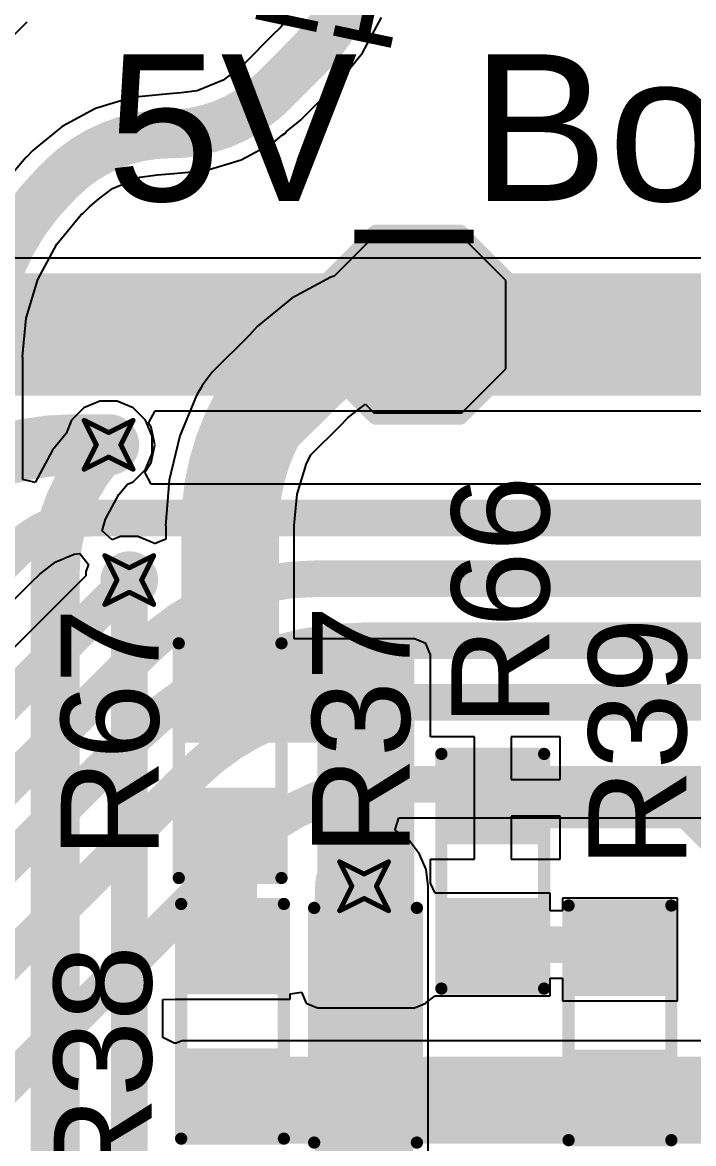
# Model space of a CAD drawing. Header units: millimetres. Extents: x -2 to 282, y -53 to 22.
# Drawn here: x 29.23 to 36.19, y -10.06 to 1.59 of the extents above; entities that cross this region are included whole.
import ezdxf

# ---------------------------------------------------------------- set-up
doc = ezdxf.new("R2010")
doc.units = ezdxf.units.MM
for name, color, linetype in [('BottomLayer', 5, 'Continuous'), ('DrillDrawing', 1, 'Continuous'), ('Mechanical1', 6, 'Continuous'), ('Mechanical2', 216, 'Continuous'), ('TopLayer', 1, 'Continuous'), ('TopOverlay', 2, 'Continuous'), ('TopPaste', 8, 'Continuous'), ('TopSolder', 216, 'Continuous'), ('ViaHoleLayer', 16, 'Continuous')]:
    doc.layers.add(name, color=color, linetype=linetype)
doc.styles.add('Arial', font='', dxfattribs={"height": 0.2})
doc.styles.get('Arial').set_extended_font_data('Arial')

# ---------------------------------------------------------------- blocks, each defined once
blk = doc.blocks.new('R___0603_3')
at = {"layer": 'TopLayer'}
for points in [[(-0.381, 0.4445), (-0.381, -0.4445), (-1.143, -0.4445), (-1.143, 0.4445)], [(1.143, 0.4445), (1.143, -0.4445), (0.381, -0.4445), (0.381, 0.4445)]]:
    blk.add_hatch(color=1, dxfattribs=at).paths.add_polyline_path(points)
at = {"layer": 'TopPaste'}
for points in [[(-0.381, 0.4445), (-0.381, -0.4445), (-1.143, -0.4445), (-1.143, 0.4445)], [(1.143, 0.4445), (1.143, -0.4445), (0.381, -0.4445), (0.381, 0.4445)]]:
    blk.add_hatch(color=8, dxfattribs=at).paths.add_polyline_path(points)
at = {"layer": 'TopSolder'}
for points in [[(-0.2794, 0.5461), (-0.2794, -0.5461), (-1.2446, -0.5461), (-1.2446, 0.5461)], [(1.2446, 0.5461), (1.2446, -0.5461), (0.2794, -0.5461), (0.2794, 0.5461)]]:
    blk.add_hatch(color=216, dxfattribs=at).paths.add_polyline_path(points)
at = {"layer": 'TopOverlay', "const_width": 0.127}
for points in [[(-1.2192, 0.5334), (-1.2192, -0.5334)], [(-1.2192, 0.5334), (1.2192, 0.5334)], [(1.2192, 0.5334), (1.2192, -0.5334)], [(-1.2192, -0.5334), (1.2192, -0.5334)]]:
    blk.add_lwpolyline(points, dxfattribs=at)
at = {"layer": 'TopOverlay', "const_width": 0.0635}
for points in [[(-1.25095, 0.5334, 1), (-1.18745, 0.5334, 1)], [(-1.25095, 0.5334, 1), (-1.18745, 0.5334, 1)], [(1.18745, 0.5334, 1), (1.25095, 0.5334, 1)], [(1.18745, 0.5334, 1), (1.25095, 0.5334, 1)], [(-1.25095, -0.5334, 1), (-1.18745, -0.5334, 1)], [(-1.25095, -0.5334, 1), (-1.18745, -0.5334, 1)], [(1.18745, -0.5334, 1), (1.25095, -0.5334, 1)], [(1.18745, -0.5334, 1), (1.25095, -0.5334, 1)]]:
    blk.add_lwpolyline(points, format="xyb", close=True, dxfattribs=at)
blk = doc.blocks.new('R___0603_4')
at = {"layer": 'TopLayer'}
for points in [[(-0.381, 0.4445), (-0.381, -0.4445), (-1.143, -0.4445), (-1.143, 0.4445)], [(1.143, 0.4445), (1.143, -0.4445), (0.381, -0.4445), (0.381, 0.4445)]]:
    blk.add_hatch(color=1, dxfattribs=at).paths.add_polyline_path(points)
at = {"layer": 'TopPaste'}
for points in [[(-0.381, 0.4445), (-0.381, -0.4445), (-1.143, -0.4445), (-1.143, 0.4445)], [(1.143, 0.4445), (1.143, -0.4445), (0.381, -0.4445), (0.381, 0.4445)]]:
    blk.add_hatch(color=8, dxfattribs=at).paths.add_polyline_path(points)
at = {"layer": 'TopSolder'}
for points in [[(-0.2794, 0.5461), (-0.2794, -0.5461), (-1.2446, -0.5461), (-1.2446, 0.5461)], [(1.2446, 0.5461), (1.2446, -0.5461), (0.2794, -0.5461), (0.2794, 0.5461)]]:
    blk.add_hatch(color=216, dxfattribs=at).paths.add_polyline_path(points)
at = {"layer": 'TopOverlay', "const_width": 0.127}
for points in [[(-1.2192, 0.5334), (1.2192, 0.5334)], [(-1.2192, 0.5334), (-1.2192, -0.5334)], [(1.2192, 0.5334), (1.2192, -0.5334)], [(-1.2192, -0.5334), (1.2192, -0.5334)]]:
    blk.add_lwpolyline(points, dxfattribs=at)
at = {"layer": 'TopOverlay', "const_width": 0.0635}
for points in [[(-1.25095, 0.5334, 1), (-1.18745, 0.5334, 1)], [(-1.25095, 0.5334, 1), (-1.18745, 0.5334, 1)], [(1.18745, 0.5334, 1), (1.25095, 0.5334, 1)], [(1.18745, 0.5334, 1), (1.25095, 0.5334, 1)], [(-1.25095, -0.5334, 1), (-1.18745, -0.5334, 1)], [(-1.25095, -0.5334, 1), (-1.18745, -0.5334, 1)], [(1.18745, -0.5334, 1), (1.25095, -0.5334, 1)], [(1.18745, -0.5334, 1), (1.25095, -0.5334, 1)]]:
    blk.add_lwpolyline(points, format="xyb", close=True, dxfattribs=at)
blk = doc.blocks.new('R___0603_5')
at = {"layer": 'TopLayer'}
for points in [[(-0.381, 0.4445), (-0.381, -0.4445), (-1.143, -0.4445), (-1.143, 0.4445)], [(1.143, 0.4445), (1.143, -0.4445), (0.381, -0.4445), (0.381, 0.4445)]]:
    blk.add_hatch(color=1, dxfattribs=at).paths.add_polyline_path(points)
at = {"layer": 'TopPaste'}
for points in [[(-0.381, 0.4445), (-0.381, -0.4445), (-1.143, -0.4445), (-1.143, 0.4445)], [(1.143, 0.4445), (1.143, -0.4445), (0.381, -0.4445), (0.381, 0.4445)]]:
    blk.add_hatch(color=8, dxfattribs=at).paths.add_polyline_path(points)
at = {"layer": 'TopSolder'}
for points in [[(-0.2794, 0.5461), (-0.2794, -0.5461), (-1.2446, -0.5461), (-1.2446, 0.5461)], [(1.2446, 0.5461), (1.2446, -0.5461), (0.2794, -0.5461), (0.2794, 0.5461)]]:
    blk.add_hatch(color=216, dxfattribs=at).paths.add_polyline_path(points)
at = {"layer": 'TopOverlay', "const_width": 0.127}
for points in [[(-1.2192, 0.5334), (1.2192, 0.5334)], [(-1.2192, 0.5334), (-1.2192, -0.5334)], [(1.2192, 0.5334), (1.2192, -0.5334)], [(-1.2192, -0.5334), (1.2192, -0.5334)]]:
    blk.add_lwpolyline(points, dxfattribs=at)
at = {"layer": 'TopOverlay', "const_width": 0.0635}
for points in [[(-1.25095, 0.5334, 1), (-1.18745, 0.5334, 1)], [(-1.25095, 0.5334, 1), (-1.18745, 0.5334, 1)], [(1.18745, 0.5334, 1), (1.25095, 0.5334, 1)], [(1.18745, 0.5334, 1), (1.25095, 0.5334, 1)], [(-1.25095, -0.5334, 1), (-1.18745, -0.5334, 1)], [(-1.25095, -0.5334, 1), (-1.18745, -0.5334, 1)], [(1.18745, -0.5334, 1), (1.25095, -0.5334, 1)], [(1.18745, -0.5334, 1), (1.25095, -0.5334, 1)]]:
    blk.add_lwpolyline(points, format="xyb", close=True, dxfattribs=at)
blk = doc.blocks.new('T__________47')
at = {"layer": 'TopLayer'}
blk.add_hatch(color=1, dxfattribs=at).paths.add_polyline_path([(0.381, 0.762), (-0.381, 0.762), (-0.762, 0.381), (-0.762, -0.381), (-0.381, -0.762), (0.381, -0.762), (0.762, -0.381), (0.762, 0.381)])
at = {"layer": 'TopPaste'}
blk.add_hatch(color=8, dxfattribs=at).paths.add_polyline_path([(0.381, 0.762), (-0.381, 0.762), (-0.762, 0.381), (-0.762, -0.381), (-0.381, -0.762), (0.381, -0.762), (0.762, -0.381), (0.762, 0.381)])
at = {"layer": 'TopSolder'}
blk.add_hatch(color=216, dxfattribs=at).paths.add_polyline_path([(0.432, 0.864), (-0.432, 0.864), (-0.864, 0.432), (-0.864, -0.432), (-0.432, -0.864), (0.432, -0.864), (0.864, -0.432), (0.864, 0.432)])
at = {"layer": 'TopOverlay', "const_width": 0.2}
for points in [[(-0.94, 0.432), (-0.432, 0.94)], [(0.432, 0.94), (-0.432, 0.94)], [(0.432, 0.94), (-0.432, 0.94)], [(0.94, 0.432), (0.432, 0.94)], [(-0.94, -0.432), (-0.94, 0.432)], [(0.94, -0.432), (0.94, 0.432)], [(-0.432, -0.94), (-0.94, -0.432)], [(0.432, -0.94), (0.94, -0.432)], [(0.432, -0.94), (-0.432, -0.94)], [(0.432, -0.94), (-0.432, -0.94)]]:
    blk.add_lwpolyline(points, dxfattribs=at)
at = {"layer": 'TopOverlay', "const_width": 0.1}
for points in [[(-0.482, 0.94, 1), (-0.382, 0.94, 1)], [(-0.482, 0.94, 1), (-0.382, 0.94, 1)], [(-0.482, 0.94, 1), (-0.382, 0.94, 1)], [(0.382, 0.94, 1), (0.482, 0.94, 1)], [(0.382, 0.94, 1), (0.482, 0.94, 1)], [(0.382, 0.94, 1), (0.482, 0.94, 1)], [(-0.99, 0.432, 1), (-0.89, 0.432, 1)], [(-0.99, 0.432, 1), (-0.89, 0.432, 1)], [(0.89, 0.432, 1), (0.99, 0.432, 1)], [(0.89, 0.432, 1), (0.99, 0.432, 1)], [(-0.99, -0.432, 1), (-0.89, -0.432, 1)], [(-0.99, -0.432, 1), (-0.89, -0.432, 1)], [(0.89, -0.432, 1), (0.99, -0.432, 1)], [(0.89, -0.432, 1), (0.99, -0.432, 1)], [(-0.482, -0.94, 1), (-0.382, -0.94, 1)], [(-0.482, -0.94, 1), (-0.382, -0.94, 1)], [(-0.482, -0.94, 1), (-0.382, -0.94, 1)], [(0.382, -0.94, 1), (0.482, -0.94, 1)], [(0.382, -0.94, 1), (0.482, -0.94, 1)], [(0.382, -0.94, 1), (0.482, -0.94, 1)]]:
    blk.add_lwpolyline(points, format="xyb", close=True, dxfattribs=at)
blk = doc.blocks.new('R___0603_50')
at = {"layer": 'TopLayer'}
for points in [[(-0.381, 0.4445), (-0.381, -0.4445), (-1.143, -0.4445), (-1.143, 0.4445)], [(1.143, 0.4445), (1.143, -0.4445), (0.381, -0.4445), (0.381, 0.4445)]]:
    blk.add_hatch(color=1, dxfattribs=at).paths.add_polyline_path(points)
at = {"layer": 'TopPaste'}
for points in [[(-0.381, 0.4445), (-0.381, -0.4445), (-1.143, -0.4445), (-1.143, 0.4445)], [(1.143, 0.4445), (1.143, -0.4445), (0.381, -0.4445), (0.381, 0.4445)]]:
    blk.add_hatch(color=8, dxfattribs=at).paths.add_polyline_path(points)
at = {"layer": 'TopSolder'}
for points in [[(-0.2794, 0.5461), (-0.2794, -0.5461), (-1.2446, -0.5461), (-1.2446, 0.5461)], [(1.2446, 0.5461), (1.2446, -0.5461), (0.2794, -0.5461), (0.2794, 0.5461)]]:
    blk.add_hatch(color=216, dxfattribs=at).paths.add_polyline_path(points)
at = {"layer": 'TopOverlay', "const_width": 0.127}
for points in [[(-1.2192, 0.5334), (1.2192, 0.5334)], [(-1.2192, 0.5334), (-1.2192, -0.5334)], [(1.2192, 0.5334), (1.2192, -0.5334)], [(-1.2192, -0.5334), (1.2192, -0.5334)]]:
    blk.add_lwpolyline(points, dxfattribs=at)
at = {"layer": 'TopOverlay', "const_width": 0.0635}
for points in [[(-1.25095, 0.5334, 1), (-1.18745, 0.5334, 1)], [(-1.25095, 0.5334, 1), (-1.18745, 0.5334, 1)], [(1.18745, 0.5334, 1), (1.25095, 0.5334, 1)], [(1.18745, 0.5334, 1), (1.25095, 0.5334, 1)], [(-1.25095, -0.5334, 1), (-1.18745, -0.5334, 1)], [(-1.25095, -0.5334, 1), (-1.18745, -0.5334, 1)], [(1.18745, -0.5334, 1), (1.25095, -0.5334, 1)], [(1.18745, -0.5334, 1), (1.25095, -0.5334, 1)]]:
    blk.add_lwpolyline(points, format="xyb", close=True, dxfattribs=at)
blk = doc.blocks.new('R___0603_51')
at = {"layer": 'TopLayer'}
for points in [[(-0.381, 0.4445), (-0.381, -0.4445), (-1.143, -0.4445), (-1.143, 0.4445)], [(1.143, 0.4445), (1.143, -0.4445), (0.381, -0.4445), (0.381, 0.4445)]]:
    blk.add_hatch(color=1, dxfattribs=at).paths.add_polyline_path(points)
at = {"layer": 'TopPaste'}
for points in [[(-0.381, 0.4445), (-0.381, -0.4445), (-1.143, -0.4445), (-1.143, 0.4445)], [(1.143, 0.4445), (1.143, -0.4445), (0.381, -0.4445), (0.381, 0.4445)]]:
    blk.add_hatch(color=8, dxfattribs=at).paths.add_polyline_path(points)
at = {"layer": 'TopSolder'}
for points in [[(-0.2794, 0.5461), (-0.2794, -0.5461), (-1.2446, -0.5461), (-1.2446, 0.5461)], [(1.2446, 0.5461), (1.2446, -0.5461), (0.2794, -0.5461), (0.2794, 0.5461)]]:
    blk.add_hatch(color=216, dxfattribs=at).paths.add_polyline_path(points)
at = {"layer": 'TopOverlay', "const_width": 0.127}
for points in [[(-1.2192, 0.5334), (-1.2192, -0.5334)], [(-1.2192, 0.5334), (1.2192, 0.5334)], [(1.2192, 0.5334), (1.2192, -0.5334)], [(-1.2192, -0.5334), (1.2192, -0.5334)]]:
    blk.add_lwpolyline(points, dxfattribs=at)
at = {"layer": 'TopOverlay', "const_width": 0.0635}
for points in [[(-1.25095, 0.5334, 1), (-1.18745, 0.5334, 1)], [(-1.25095, 0.5334, 1), (-1.18745, 0.5334, 1)], [(1.18745, 0.5334, 1), (1.25095, 0.5334, 1)], [(1.18745, 0.5334, 1), (1.25095, 0.5334, 1)], [(-1.25095, -0.5334, 1), (-1.18745, -0.5334, 1)], [(-1.25095, -0.5334, 1), (-1.18745, -0.5334, 1)], [(1.18745, -0.5334, 1), (1.25095, -0.5334, 1)], [(1.18745, -0.5334, 1), (1.25095, -0.5334, 1)]]:
    blk.add_lwpolyline(points, format="xyb", close=True, dxfattribs=at)

msp = doc.modelspace()

# ---------------------------------------------------------------- hatches: boundary and pattern name
at = {"layer": 'BottomLayer'}
h = msp.add_hatch(color=5, dxfattribs=at)
edge = h.paths.add_edge_path()
edge.add_arc((30.12, -2.799), 0.3, 0, 360)
h = msp.add_hatch(color=5, dxfattribs=at)
edge = h.paths.add_edge_path()
edge.add_arc((30.335, -4.204), 0.3, 0, 360)
h = msp.add_hatch(color=5, dxfattribs=at)
edge = h.paths.add_edge_path()
edge.add_arc((32.773, -7.386), 0.3, 0, 360)
at = {"layer": 'TopLayer'}
h = msp.add_hatch(color=1, dxfattribs=at)
edge = h.paths.add_edge_path()
edge.add_arc((30.12, -2.799), 0.3, 0, 360)
h = msp.add_hatch(color=1, dxfattribs=at)
edge = h.paths.add_edge_path()
edge.add_arc((30.335, -4.204), 0.3, 0, 360)
for points in [[(30.848, -5.894), (33.296, -5.894), (33.296, -4.98), (30.848, -4.98)], [(32.289, -8.485), (33.296, -8.485), (33.296, -5.027), (32.289, -5.027)], [(37.421, -9.157), (30.884, -9.157), (30.884, -10.06), (37.421, -10.06)]]:
    msp.add_hatch(color=1, dxfattribs=at).paths.add_polyline_path(points)
h = msp.add_hatch(color=1, dxfattribs=at)
edge = h.paths.add_edge_path()
edge.add_arc((32.773, -7.386), 0.3, 0, 360)
at = {"layer": 'ViaHoleLayer'}
h = msp.add_hatch(color=16, dxfattribs=at)
edge = h.paths.add_edge_path()
edge.add_arc((30.12, -2.799), 0.15, 0, 360)
h = msp.add_hatch(color=16, dxfattribs=at)
edge = h.paths.add_edge_path()
edge.add_arc((30.335, -4.204), 0.15, 0, 360)
h = msp.add_hatch(color=16, dxfattribs=at)
edge = h.paths.add_edge_path()
edge.add_arc((32.773, -7.386), 0.15, 0, 360)

# ---------------------------------------------------------------- linework, layer by layer
at = {"layer": 'BottomLayer'}
for p, q in [((29.146, 1.469), (29.274, 1.597)), ((41.051, -0.858), (27.933, -0.858)), ((30.534, -2.573), (30.602, -2.446)), ((30.602, -2.446), (40.722, -2.446)), ((30.563, -2.616), (30.534, -2.573)), ((30.599, -2.799), (30.563, -2.616)), ((30.563, -2.983), (30.599, -2.799)), ((30.496, -3.082), (30.563, -2.983)), ((30.563, -3.209), (30.496, -3.082)), ((39.79, -3.209), (30.563, -3.209)), ((29.571, -4.015), (29.763, -3.935)), ((29.763, -3.935), (29.822, -3.927)), ((29.822, -3.927), (29.911, -4.044)), ((29.406, -4.142), (29.502, -4.067)), ((29.502, -4.067), (29.571, -4.015)), ((29.911, -4.044), (29.882, -4.114)), ((29.882, -4.162), (20.979, -13.064)), ((29.317, -4.231), (29.406, -4.142)), ((29.882, -4.114), (29.882, -4.162)), ((21.166, -12.382), (29.317, -4.231)), ((33.095, -6.796), (33.133, -6.675)), ((33.133, -6.675), (36.745, -6.675)), ((33.094, -6.804), (33.095, -6.796)), ((33.106, -6.809), (33.094, -6.804)), ((33.244, -6.915), (33.106, -6.809)), ((33.35, -7.053), (33.244, -6.915)), ((33.416, -7.213), (33.35, -7.053)), ((33.439, -7.386), (33.416, -7.213)), ((33.439, -13.325), (33.439, -7.386))]:
    msp.add_line(p, q, dxfattribs=at)
for points, const_width in [([(27.932, -1.652), (38.818, -1.652)], 1.27), ([(29.749, -2.799), (29.749, -2.799)], 0.635), ([(29.749, -2.799), (30.12, -2.799)], 0.635), ([(29.97, -3.559), (39.79, -3.559)], 0.381), ([(20.919, -12.135), (29.159, -3.895)], 0.381), ([(21.227, -13.311), (30.335, -4.204)], 0.381), ([(32.278, -4.19), (37.6, -4.19)], 0.381), ([(32.818, -4.833), (36.839, -4.833)], 0.381), ([(20.092, -15.324), (30.482, -4.934)], 0.381), ([(32.788, -5.475), (37.657, -5.475)], 0.381), ([(19.888, -16.334), (30.38, -5.842)], 0.381), ([(30.408, -6.803), (30.992, -6.219)], 0.381), ([(33.133, -6.326), (36.745, -6.326)], 0.381), ([(30.302, -6.909), (30.408, -6.803)], 0.381), ([(30.408, -6.837), (30.408, -6.803)], 0.381), ([(19.821, -17.425), (30.408, -6.837)], 0.381), ([(21.091, -17.424), (31.523, -6.993)], 0.381), ([(32.773, -13.325), (32.773, -7.386)], 1.016)]:
    msp.add_lwpolyline(points, dxfattribs=dict(at, const_width=const_width))
for points, const_width in [([(27.953, -3.543, -0.198912), (29.749, -2.799)], 0.635), ([(29.159, -3.895, -0.198912), (29.97, -3.559)], 0.381), ([(30.482, -4.934, -0.198912), (32.278, -4.19)], 0.381), ([(30.38, -5.842, -0.198912), (32.818, -4.833)], 0.381), ([(31.006, -6.205, -0.196871), (32.788, -5.475)], 0.381), ([(30.992, -6.219, -0.001965), (31.006, -6.205)], 0.381), ([(31.523, -6.993, -0.198912), (33.133, -6.326)], 0.381)]:
    msp.add_lwpolyline(points, format="xyb", dxfattribs=dict(at, const_width=const_width))
for points, const_width in [([(29.59, -2.799, 1), (29.908, -2.799, 1)], 0.318), ([(29.59, -2.799, 1), (29.908, -2.799, 1)], 0.318), ([(29.59, -2.799, 1), (29.908, -2.799, 1)], 0.318), ([(29.59, -2.799, 1), (29.908, -2.799, 1)], 0.318), ([(29.961, -2.799, 1), (30.279, -2.799, 1)], 0.318), ([(29.874, -3.559, 1), (30.065, -3.559, 1)], 0.191), ([(29.874, -3.559, 1), (30.065, -3.559, 1)], 0.191), ([(29.064, -3.895, 1), (29.254, -3.895, 1)], 0.191), ([(29.064, -3.895, 1), (29.254, -3.895, 1)], 0.191), ([(30.239, -4.204, 1), (30.43, -4.204, 1)], 0.191), ([(32.183, -4.19, 1), (32.374, -4.19, 1)], 0.191), ([(32.183, -4.19, 1), (32.374, -4.19, 1)], 0.191), ([(32.723, -4.833, 1), (32.913, -4.833, 1)], 0.191), ([(32.723, -4.833, 1), (32.913, -4.833, 1)], 0.191), ([(30.387, -4.934, 1), (30.577, -4.934, 1)], 0.191), ([(30.387, -4.934, 1), (30.577, -4.934, 1)], 0.191), ([(32.692, -5.475, 1), (32.883, -5.475, 1)], 0.191), ([(32.692, -5.475, 1), (32.883, -5.475, 1)], 0.191), ([(30.285, -5.842, 1), (30.475, -5.842, 1)], 0.191), ([(30.285, -5.842, 1), (30.475, -5.842, 1)], 0.191), ([(30.896, -6.219, 1), (31.087, -6.219, 1)], 0.191), ([(30.896, -6.219, 1), (31.087, -6.219, 1)], 0.191), ([(30.91, -6.205, 1), (31.101, -6.205, 1)], 0.191), ([(30.91, -6.205, 1), (31.101, -6.205, 1)], 0.191), ([(33.038, -6.326, 1), (33.228, -6.326, 1)], 0.191), ([(33.038, -6.326, 1), (33.228, -6.326, 1)], 0.191), ([(30.313, -6.803, 1), (30.503, -6.803, 1)], 0.191), ([(30.313, -6.803, 1), (30.503, -6.803, 1)], 0.191), ([(30.313, -6.803, 1), (30.503, -6.803, 1)], 0.191), ([(30.207, -6.909, 1), (30.397, -6.909, 1)], 0.191), ([(30.313, -6.837, 1), (30.503, -6.837, 1)], 0.191), ([(30.313, -6.837, 1), (30.503, -6.837, 1)], 0.191), ([(31.427, -6.993, 1), (31.618, -6.993, 1)], 0.191), ([(31.427, -6.993, 1), (31.618, -6.993, 1)], 0.191), ([(32.519, -7.386, 1), (33.027, -7.386, 1)], 0.508)]:
    msp.add_lwpolyline(points, format="xyb", close=True, dxfattribs=dict(at, const_width=const_width))
at = {"layer": 'DrillDrawing', "const_width": 0.0508}
for points in [[(29.866, -2.545), (30.12, -2.672)], [(29.866, -2.545), (29.993, -2.799)], [(30.12, -2.672), (30.374, -2.545)], [(30.247, -2.799), (30.374, -2.545)], [(29.866, -3.053), (29.993, -2.799)], [(30.247, -2.799), (30.374, -3.053)], [(29.866, -3.053), (30.12, -2.926)], [(30.12, -2.926), (30.374, -3.053)], [(30.081, -3.95), (30.335, -4.077)], [(30.081, -3.95), (30.208, -4.204)], [(30.335, -4.077), (30.589, -3.95)], [(30.462, -4.204), (30.589, -3.95)], [(30.081, -4.458), (30.208, -4.204)], [(30.462, -4.204), (30.589, -4.458)], [(30.081, -4.458), (30.335, -4.331)], [(30.335, -4.331), (30.589, -4.458)], [(32.519, -7.132), (32.773, -7.259)], [(32.519, -7.132), (32.646, -7.386)], [(32.773, -7.259), (33.027, -7.132)], [(32.9, -7.386), (33.027, -7.132)], [(32.519, -7.64), (32.646, -7.386)], [(32.9, -7.386), (33.027, -7.64)], [(32.519, -7.64), (32.773, -7.513)], [(32.773, -7.513), (33.027, -7.64)]]:
    msp.add_lwpolyline(points, dxfattribs=at)
at = {"layer": 'DrillDrawing', "const_width": 0.0254}
for points in [[(29.853, -2.545, 1), (29.879, -2.545, 1)], [(29.853, -2.545, 1), (29.879, -2.545, 1)], [(30.361, -2.545, 1), (30.387, -2.545, 1)], [(30.361, -2.545, 1), (30.387, -2.545, 1)], [(30.107, -2.672, 1), (30.133, -2.672, 1)], [(30.107, -2.672, 1), (30.133, -2.672, 1)], [(29.98, -2.799, 1), (30.006, -2.799, 1)], [(29.98, -2.799, 1), (30.006, -2.799, 1)], [(30.234, -2.799, 1), (30.26, -2.799, 1)], [(30.234, -2.799, 1), (30.26, -2.799, 1)], [(30.107, -2.926, 1), (30.133, -2.926, 1)], [(30.107, -2.926, 1), (30.133, -2.926, 1)], [(29.853, -3.053, 1), (29.879, -3.053, 1)], [(29.853, -3.053, 1), (29.879, -3.053, 1)], [(30.361, -3.053, 1), (30.387, -3.053, 1)], [(30.361, -3.053, 1), (30.387, -3.053, 1)], [(30.068, -3.95, 1), (30.093, -3.95, 1)], [(30.068, -3.95, 1), (30.093, -3.95, 1)], [(30.576, -3.95, 1), (30.601, -3.95, 1)], [(30.576, -3.95, 1), (30.601, -3.95, 1)], [(30.322, -4.077, 1), (30.347, -4.077, 1)], [(30.322, -4.077, 1), (30.347, -4.077, 1)], [(30.195, -4.204, 1), (30.22, -4.204, 1)], [(30.195, -4.204, 1), (30.22, -4.204, 1)], [(30.449, -4.204, 1), (30.474, -4.204, 1)], [(30.449, -4.204, 1), (30.474, -4.204, 1)], [(30.322, -4.331, 1), (30.347, -4.331, 1)], [(30.322, -4.331, 1), (30.347, -4.331, 1)], [(30.068, -4.458, 1), (30.093, -4.458, 1)], [(30.068, -4.458, 1), (30.093, -4.458, 1)], [(30.576, -4.458, 1), (30.601, -4.458, 1)], [(30.576, -4.458, 1), (30.601, -4.458, 1)], [(32.506, -7.132, 1), (32.532, -7.132, 1)], [(32.506, -7.132, 1), (32.532, -7.132, 1)], [(33.014, -7.132, 1), (33.04, -7.132, 1)], [(33.014, -7.132, 1), (33.04, -7.132, 1)], [(32.76, -7.259, 1), (32.786, -7.259, 1)], [(32.76, -7.259, 1), (32.786, -7.259, 1)], [(32.633, -7.386, 1), (32.659, -7.386, 1)], [(32.633, -7.386, 1), (32.659, -7.386, 1)], [(32.887, -7.386, 1), (32.913, -7.386, 1)], [(32.887, -7.386, 1), (32.913, -7.386, 1)], [(32.76, -7.513, 1), (32.786, -7.513, 1)], [(32.76, -7.513, 1), (32.786, -7.513, 1)], [(32.506, -7.64, 1), (32.532, -7.64, 1)], [(32.506, -7.64, 1), (32.532, -7.64, 1)], [(33.014, -7.64, 1), (33.04, -7.64, 1)], [(33.014, -7.64, 1), (33.04, -7.64, 1)]]:
    msp.add_lwpolyline(points, format="xyb", close=True, dxfattribs=at)
at = {"layer": 'Mechanical1', "const_width": 0.0127}
msp.add_lwpolyline([(0, 0, -3.218852), (-0.279, -38.414)], format="xyb", dxfattribs=at)
at = {"layer": 'Mechanical2', "const_width": 0.254}
msp.add_lwpolyline([(50.766, 5.478, -1.122171), (-0.294, -38.437)], format="xyb", dxfattribs=at)
at = {"layer": 'TopLayer'}
for p, q in [((31.985, 1.632), (31.904, 1.538)), ((32.757, 1.273), (32.954, 1.641)), ((29.146, 1.469), (29.274, 1.597)), ((31.904, 1.538), (31.816, 1.45)), ((31.816, 1.45), (31.538, 1.171)), ((31.538, 1.171), (31.53, 1.159)), ((32.492, 0.95), (32.757, 1.273)), ((31.53, 1.159), (31.31, 0.99)), ((31.31, 0.99), (31.041, 0.879)), ((32.124, 0.585), (32.49, 0.952)), ((32.49, 0.952), (32.49, 0.952)), ((32.49, 0.952), (32.492, 0.95)), ((30.751, 0.847), (30.36, 0.809)), ((30.874, 0.857), (30.751, 0.847)), ((31.041, 0.879), (30.874, 0.857)), ((30.36, 0.809), (29.984, 0.695)), ((29.984, 0.695), (29.637, 0.509)), ((31.969, 0.456), (32.125, 0.584)), ((32.125, 0.584), (32.124, 0.585)), ((29.637, 0.509), (29.356, 0.279)), ((31.831, 0.343), (31.922, 0.418)), ((31.922, 0.418), (31.96, 0.443)), ((31.96, 0.443), (31.969, 0.456)), ((29.333, 0.26), (29.266, 0.191)), ((29.356, 0.279), (29.333, 0.26)), ((29.333, 0.26), (29.333, 0.26)), ((31.495, 0.163), (31.831, 0.343)), ((29.246, 0.169), (28.964, -0.162)), ((29.265, 0.191), (29.246, 0.169)), ((29.266, 0.191), (29.265, 0.191)), ((31.13, 0.053), (31.495, 0.163)), ((30.446, -0.018), (30.628, 0.006)), ((30.628, 0.006), (30.751, 0.015)), ((30.751, 0.015), (30.874, 0.028)), ((30.874, 0.028), (31.13, 0.053)), ((30.161, -0.136), (30.446, -0.018)), ((30.015, -0.248), (30.161, -0.136)), ((29.852, -0.396), (29.921, -0.327)), ((29.921, -0.327), (30.015, -0.248)), ((29.583, -0.715), (29.836, -0.406)), ((29.836, -0.406), (29.852, -0.396)), ((32.875, -0.636), (32.463, -1.048)), ((33.789, -0.636), (32.875, -0.636)), ((34.246, -1.093), (33.789, -0.636)), ((29.386, -1.083), (29.583, -0.715)), ((32.463, -1.048), (32.429, -1.058)), ((29.265, -1.483), (29.386, -1.083)), ((32.429, -1.058), (32.021, -1.276)), ((34.246, -2.008), (34.246, -1.093)), ((32.021, -1.276), (31.663, -1.57)), ((29.226, -1.88), (29.265, -1.483)), ((31.663, -1.57), (31.578, -1.664)), ((31.663, -1.57), (31.663, -1.57)), ((31.578, -1.664), (31.196, -2.045)), ((29.23, -1.899), (29.226, -1.88)), ((29.23, -3.16), (29.23, -1.899)), ((31.196, -2.045), (31.091, -2.183)), ((33.789, -2.465), (34.246, -2.008)), ((31.083, -2.199), (31.043, -2.265)), ((31.091, -2.183), (31.083, -2.199)), ((31.024, -2.311), (30.86, -2.705)), ((31.043, -2.265), (31.024, -2.311)), ((29.864, -2.416), (29.736, -2.543)), ((30.03, -2.347), (29.864, -2.416)), ((30.21, -2.347), (30.03, -2.347)), ((30.376, -2.416), (30.21, -2.347)), ((30.503, -2.543), (30.376, -2.416)), ((32.609, -2.516), (32.705, -2.44)), ((32.705, -2.44), (32.787, -2.377)), ((32.787, -2.377), (32.875, -2.465)), ((29.736, -2.543), (29.679, -2.682)), ((30.572, -2.709), (30.503, -2.543)), ((32.521, -2.604), (32.609, -2.516)), ((32.875, -2.465), (33.789, -2.465)), ((32.225, -2.9), (32.521, -2.604)), ((29.679, -2.682), (29.537, -2.855)), ((30.572, -2.889), (30.572, -2.709)), ((30.86, -2.705), (30.749, -3.168)), ((29.537, -2.855), (29.357, -3.192)), ((30.503, -3.056), (30.572, -2.889)), ((32.176, -2.992), (32.225, -2.9)), ((32.079, -3.311), (32.176, -2.992)), ((30.376, -3.183), (30.503, -3.056)), ((29.357, -3.192), (29.23, -3.16)), ((30.227, -3.316), (30.315, -3.208)), ((30.315, -3.208), (30.376, -3.183)), ((30.749, -3.168), (30.712, -3.642)), ((30.089, -3.572), (30.227, -3.316)), ((32.047, -3.637), (32.079, -3.311)), ((30.053, -3.693), (30.089, -3.572)), ((30.157, -3.787), (30.053, -3.693)), ((30.712, -3.642), (30.716, -3.642)), ((30.716, -3.642), (30.716, -3.779)), ((32.048, -3.642), (32.047, -3.637)), ((32.048, -4.815), (32.048, -3.642)), ((30.245, -3.751), (30.157, -3.787)), ((30.424, -3.751), (30.245, -3.751)), ((30.591, -3.82), (30.424, -3.751)), ((30.598, -3.828), (30.591, -3.82)), ((30.716, -3.779), (30.598, -3.828)), ((33.296, -4.815), (32.048, -4.815)), ((33.413, -4.863), (33.296, -4.815)), ((33.461, -4.98), (33.413, -4.863)), ((33.461, -5.833), (33.461, -4.98)), ((33.919, -5.833), (33.461, -5.833)), ((33.919, -6.468), (33.919, -5.833)), ((34.808, -5.833), (34.3, -5.833)), ((34.3, -5.833), (34.3, -6.277)), ((34.808, -6.277), (34.808, -5.833)), ((34.3, -6.277), (34.808, -6.277)), ((33.919, -7.103), (33.919, -6.468)), ((34.808, -6.658), (34.3, -6.658)), ((34.3, -6.658), (34.3, -7.103)), ((34.808, -7.103), (34.808, -6.658)), ((33.461, -7.353), (33.461, -7.103)), ((33.461, -7.103), (33.919, -7.103)), ((34.3, -7.103), (34.808, -7.103)), ((33.512, -7.459), (33.461, -7.353)), ((33.588, -7.459), (33.512, -7.459)), ((34.706, -7.459), (33.588, -7.459)), ((34.706, -7.642), (34.706, -7.459)), ((36.027, -7.509), (34.833, -7.509)), ((34.833, -7.509), (34.833, -7.642)), ((36.027, -8.576), (36.027, -7.509)), ((34.833, -7.642), (34.706, -7.642)), ((34.706, -8.525), (34.706, -8.342)), ((34.706, -8.342), (34.833, -8.342)), ((34.833, -8.342), (34.833, -8.576)), ((32.004, -8.502), (32.124, -8.485)), ((32.004, -8.56), (32.004, -8.502)), ((32.124, -8.485), (32.172, -8.601)), ((30.684, -8.562), (30.81, -8.56)), ((30.684, -8.958), (30.684, -8.562)), ((30.81, -8.56), (30.811, -8.56)), ((30.811, -8.56), (32.004, -8.56)), ((32.172, -8.601), (32.289, -8.65)), ((33.296, -8.65), (33.413, -8.601)), ((33.413, -8.601), (33.415, -8.597)), ((33.415, -8.597), (33.512, -8.525)), ((33.512, -8.525), (33.571, -8.525)), ((33.571, -8.525), (34.706, -8.525)), ((34.833, -8.576), (36.027, -8.576)), ((32.289, -8.65), (33.296, -8.65)), ((30.8, -9.017), (30.684, -8.958)), ((30.81, -9.017), (30.8, -9.017)), ((30.811, -9.017), (30.81, -9.017)), ((30.822, -9.017), (30.811, -9.017)), ((30.884, -8.992), (30.822, -9.017)), ((37.421, -8.992), (30.884, -8.992))]:
    msp.add_line(p, q, dxfattribs=at)
for points, const_width in [([(32.699, 2.456, -0.198912), (32.197, 1.245)], 0.508), ([(31.831, 0.878, -0.035489), (31.667, 0.736)], 0.508), ([(31.667, 0.736, -0.160141), (30.764, 0.431)], 0.508), ([(29.628, -0.034, -0.198912), (30.751, 0.431)], 0.508), ([(30.764, 0.431, -0.002083), (30.751, 0.431)], 0.508), ([(28.815, -1.899, -0.198912), (29.559, -0.103)], 0.508), ([(32.138, -2.045, -0.198912), (33.332, -1.551)], 1.016), ([(31.382, -3.642, -0.124816), (31.667, -2.516)], 1.016), ([(29.565, -4.14, -0.198737), (30.119, -2.8)], 0.508), ([(30.119, -2.8, -0.000169), (30.12, -2.799)], 0.508), ([(31.407, -8.027, -0.198912), (31.382, -7.966)], 0.559), ([(35.307, -7.992, -0.198912), (35.43, -8.043)], 0.381), ([(31.264, -8.068, -0.198912), (31.239, -8.007)], 0.381), ([(31.507, -9.592, -0.198912), (31.407, -9.551)], 0.508), ([(32.788, -9.592, -0.198912), (32.85, -9.567)], 0.508), ([(31.264, -9.592, -0.198912), (31.326, -9.567)], 0.381)]:
    msp.add_lwpolyline(points, format="xyb", dxfattribs=dict(at, const_width=const_width))
for points, const_width in [([(31.831, 0.878), (32.197, 1.245)], 0.508), ([(29.559, -0.103), (29.628, -0.034)], 0.508), ([(31.667, -2.516), (32.138, -2.045)], 1.016), ([(31.382, -5.319), (31.382, -3.642)], 1.016), ([(29.565, -10.77), (29.565, -4.14)], 0.508), ([(30.335, -10.659), (30.335, -4.204)], 0.381), ([(33.982, -6.404), (34.046, -6.468)], 0.635), ([(34.046, -6.468), (36.192, -6.468)], 0.635), ([(36.192, -6.468), (36.954, -7.23)], 0.635), ([(31.382, -7.966), (31.382, -6.843)], 0.559), ([(32.773, -8.053), (32.788, -8.068)], 0.635), ([(34.109, -7.992), (35.307, -7.992)], 0.381)]:
    msp.add_lwpolyline(points, dxfattribs=dict(at, const_width=const_width))
for points, const_width in [([(32.07, 1.245, 1), (32.324, 1.245, 1)], 0.254), ([(32.07, 1.245, 1), (32.324, 1.245, 1)], 0.254), ([(31.704, 0.878, 1), (31.958, 0.878, 1)], 0.254), ([(31.704, 0.878, 1), (31.958, 0.878, 1)], 0.254), ([(31.54, 0.736, 1), (31.794, 0.736, 1)], 0.254), ([(31.54, 0.736, 1), (31.794, 0.736, 1)], 0.254), ([(30.624, 0.431, 1), (30.878, 0.431, 1)], 0.254), ([(30.624, 0.431, 1), (30.878, 0.431, 1)], 0.254), ([(30.637, 0.431, 1), (30.891, 0.431, 1)], 0.254), ([(30.637, 0.431, 1), (30.891, 0.431, 1)], 0.254), ([(29.432, -0.103, 1), (29.686, -0.103, 1)], 0.254), ([(29.432, -0.103, 1), (29.686, -0.103, 1)], 0.254), ([(29.501, -0.034, 1), (29.755, -0.034, 1)], 0.254), ([(29.501, -0.034, 1), (29.755, -0.034, 1)], 0.254), ([(33.078, -1.551, 1), (33.586, -1.551, 1)], 0.508), ([(31.884, -2.045, 1), (32.392, -2.045, 1)], 0.508), ([(31.884, -2.045, 1), (32.392, -2.045, 1)], 0.508), ([(31.413, -2.516, 1), (31.921, -2.516, 1)], 0.508), ([(31.413, -2.516, 1), (31.921, -2.516, 1)], 0.508), ([(29.992, -2.8, 1), (30.246, -2.8, 1)], 0.254), ([(29.992, -2.8, 1), (30.246, -2.8, 1)], 0.254), ([(29.993, -2.799, 1), (30.247, -2.799, 1)], 0.254), ([(31.128, -3.642, 1), (31.636, -3.642, 1)], 0.508), ([(31.128, -3.642, 1), (31.636, -3.642, 1)], 0.508), ([(29.438, -4.14, 1), (29.692, -4.14, 1)], 0.254), ([(29.438, -4.14, 1), (29.692, -4.14, 1)], 0.254), ([(30.239, -4.204, 1), (30.43, -4.204, 1)], 0.191), ([(31.128, -5.319, 1), (31.636, -5.319, 1)], 0.508), ([(33.823, -6.404, 1), (34.141, -6.404, 1)], 0.318), ([(33.887, -6.468, 1), (34.204, -6.468, 1)], 0.318), ([(33.887, -6.468, 1), (34.204, -6.468, 1)], 0.318), ([(36.033, -6.468, 1), (36.351, -6.468, 1)], 0.318), ([(36.033, -6.468, 1), (36.351, -6.468, 1)], 0.318), ([(31.242, -6.843, 1), (31.522, -6.843, 1)], 0.279), ([(31.242, -7.966, 1), (31.522, -7.966, 1)], 0.279), ([(31.242, -7.966, 1), (31.522, -7.966, 1)], 0.279), ([(31.268, -8.027, 1), (31.547, -8.027, 1)], 0.279), ([(32.614, -8.053, 1), (32.932, -8.053, 1)], 0.318), ([(32.63, -8.068, 1), (32.947, -8.068, 1)], 0.318), ([(34.014, -7.992, 1), (34.204, -7.992, 1)], 0.191), ([(35.212, -7.992, 1), (35.402, -7.992, 1)], 0.191), ([(35.212, -7.992, 1), (35.402, -7.992, 1)], 0.191), ([(31.144, -8.007, 1), (31.334, -8.007, 1)], 0.191), ([(31.169, -8.068, 1), (31.36, -8.068, 1)], 0.191), ([(35.335, -8.043, 1), (35.525, -8.043, 1)], 0.191), ([(31.28, -9.551, 1), (31.534, -9.551, 1)], 0.254), ([(32.723, -9.567, 1), (32.977, -9.567, 1)], 0.254), ([(31.169, -9.592, 1), (31.36, -9.592, 1)], 0.191), ([(31.23, -9.567, 1), (31.421, -9.567, 1)], 0.191), ([(31.38, -9.592, 1), (31.634, -9.592, 1)], 0.254), ([(32.661, -9.592, 1), (32.915, -9.592, 1)], 0.254)]:
    msp.add_lwpolyline(points, format="xyb", close=True, dxfattribs=dict(at, const_width=const_width))

# ---------------------------------------------------------------- block references
for name, p, rotation in [('T__________47', (33.332, -1.551), 270), ('R___0603_50', (31.382, -6.081), 90), ('R___0603_51', (34.109, -7.23), 90), ('R___0603_4', (31.407, -8.789), 90), ('R___0603_5', (32.788, -8.83), 90), ('R___0603_3', (35.43, -8.805), 90)]:
    msp.add_blockref(name, p, dxfattribs=dict(rotation=rotation))

# ---------------------------------------------------------------- texts
at = {"layer": 'TopOverlay', "style": 'Arial'}
for s, height, rotation, p in [('C21', 1.016, 348, (30.571, 1.853)), ('5V_Boost', 1.524, 360, (30.099, -0.265)), ('R66', 1.016, 90, (34.696, -5.723)), ('R37', 1.016, 90, (33.248, -7.069)), ('R67', 1.016, 90, (30.64, -7.095)), ('R39', 1.016, 90, (36.119, -7.196)), ('R38', 1.016, 90, (30.566, -10.601))]:
    msp.add_text(s, height=height, rotation=rotation, dxfattribs=at).set_placement(p)

doc.saveas('drawing.dxf')
